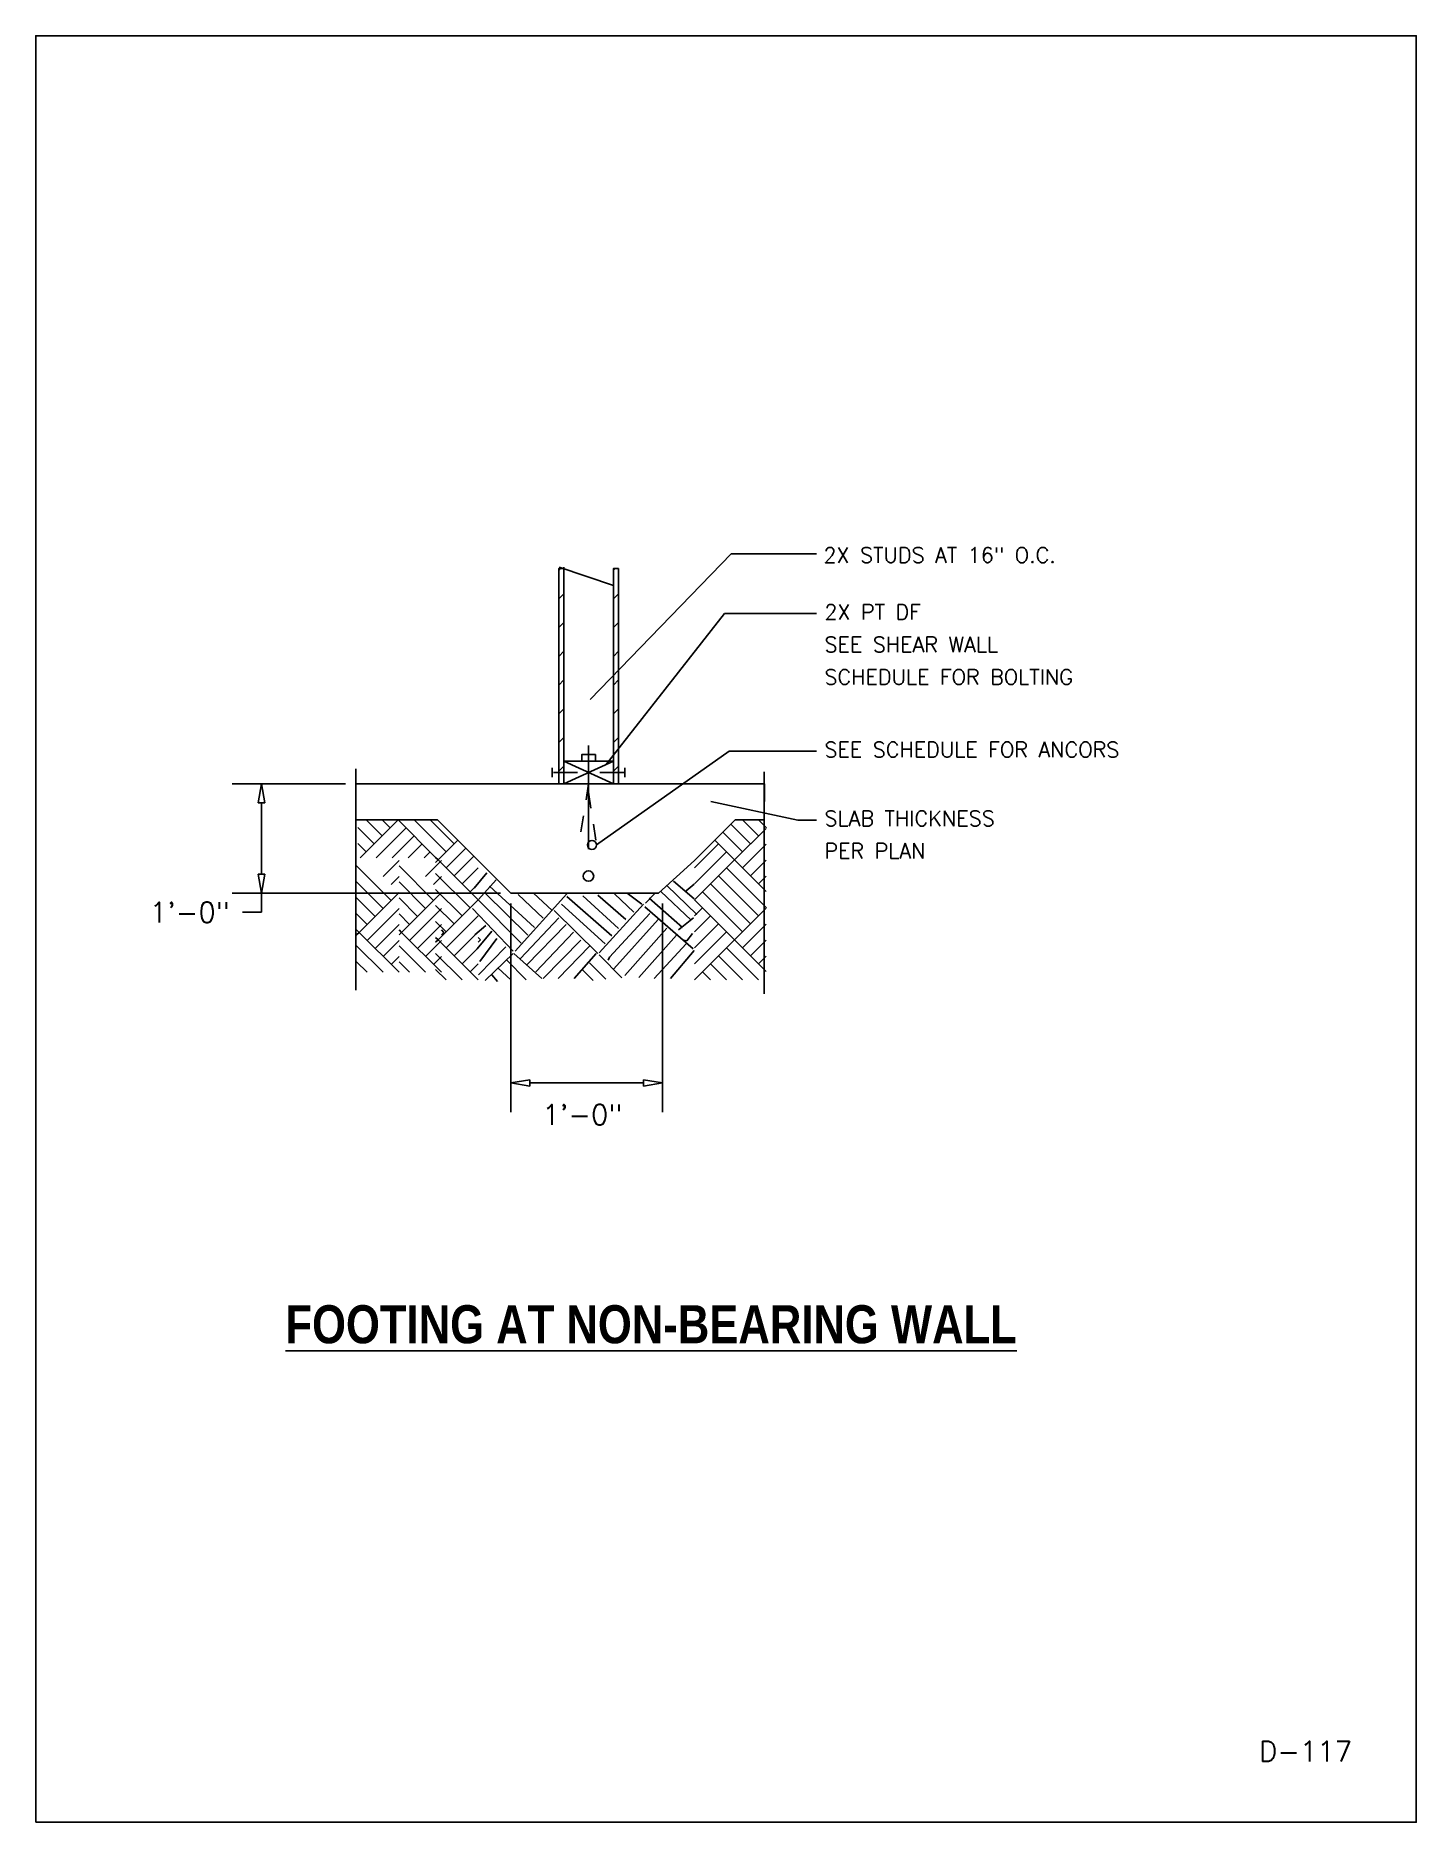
# Model space of a CAD drawing. Extents: x 0 to 8.5, y 0 to 11.
import ezdxf
from ezdxf.enums import TextEntityAlignment as Align

# ---------------------------------------------------------------- set-up
doc = ezdxf.new("R2010")
doc.units = 0
doc.header["$MEASUREMENT"] = 0
for name, pattern in [('A', [0]), ('ARROW', [0]), ('BREAK', [0.15748, 0.07874, 0.07874]), ('DEFAULT', [0]), ('DOTA', [0.039369, 0.013123, -0.013123, -0.013123]), ('PROF', [0]), ('R0IA', [0]), ('R2IA', [0])]:
    doc.linetypes.add(name, pattern=pattern)
doc.layers.get('0').update_dxf_attribs({"linetype": 'CONTINUOUS'})
doc.layers.get('Defpoints').update_dxf_attribs({"linetype": 'CONTINUOUS'})
doc.styles.add('DEFAULT', font='Simplex')
doc.styles.add('I100', font='Simplex')
doc.styles.get("Standard").update_dxf_attribs({"font": 'simplex.shx'})
doc.dimstyles.get("Standard").update_dxf_attribs({"dimtxt": 0.18, "dimasz": 0.18, "dimexe": 0.18, "dimexo": 0.0625, "dimgap": 0.09, "dimtad": 0, "dimtih": 1, "dimtoh": 1, "dimdec": 4, "dimzin": 0, "dimdsep": 46, "dimtxsty": 'Standard', "dimcen": 0.09, "dimadec": 0, "dimazin": 0, "dimtfac": 1, "dimtdec": 4, "dimtofl": 0, "dimtmove": 0, "dimatfit": 3, "dimfxl": 0, "dimtolj": 1, "dimtzin": 0, "dimarcsym": 0})

# ---------------------------------------------------------------- blocks, each defined once
blk = doc.blocks.new('_ClosedBlank')
at = {"color": 0, "linetype": 'Continuous', "lineweight": -2}
for p, q in [((-1, 0.167), (0, 0)), ((-1, 0.167), (-1, -0.167)), ((0, 0), (-1, -0.167))]:
    blk.add_line(p, q, dxfattribs=at)
blk = doc.blocks.new('*D15')
at = {"color": 0, "linetype": 'Continuous', "lineweight": -2}
for p, q in [((1.908, 6.394), (1.21, 6.394)), ((1.39, 6.276), (1.39, 5.838)), ((2.862, 5.721), (1.21, 5.721)), ((1.39, 5.721), (1.39, 5.603)), ((1.39, 5.603), (1.273, 5.603))]:
    blk.add_line(p, q, dxfattribs=at)
at = {"layer": 'Defpoints', "color": 0, "linetype": 'Continuous'}
for p in [(1.971, 6.394), (1.39, 5.721), (2.925, 5.721)]:
    blk.add_point(p, dxfattribs=at)
at = {"color": 0, "linetype": 'Continuous', "lineweight": -2, "xscale": 0.1171875, "yscale": 0.1171875, "zscale": 0.1171875}
for p, rotation in [((1.39, 6.394), 90), ((1.39, 5.721), 270)]:
    blk.add_blockref('_ClosedBlank', p, dxfattribs=dict(at, rotation=rotation))
at = {"color": 0, "linetype": 'Continuous', "insert": (0.948, 5.603), "char_height": 0.125, "attachment_point": 5}
blk.add_mtext('\\A1;1\'-0"', dxfattribs=at)
blk = doc.blocks.new('*D16')
at = {"color": 0, "linetype": 'Continuous', "lineweight": -2}
for p, q in [((2.925, 5.658), (2.925, 4.372)), ((3.859, 5.658), (3.859, 4.372)), ((3.042, 4.552), (3.742, 4.552))]:
    blk.add_line(p, q, dxfattribs=at)
at = {"layer": 'Defpoints', "color": 0, "linetype": 'Continuous'}
for p in [(2.925, 5.721), (3.859, 5.721), (3.859, 4.552)]:
    blk.add_point(p, dxfattribs=at)
at = {"color": 0, "linetype": 'Continuous', "lineweight": -2, "xscale": 0.1171875, "yscale": 0.1171875, "zscale": 0.1171875, "rotation": 180}
blk.add_blockref('_ClosedBlank', (2.925, 4.552), dxfattribs=at)
at = {"color": 0, "linetype": 'Continuous', "lineweight": -2, "xscale": 0.1171875, "yscale": 0.1171875, "zscale": 0.1171875}
blk.add_blockref('_ClosedBlank', (3.859, 4.552), dxfattribs=at)
at = {"color": 0, "linetype": 'Continuous', "insert": (3.365, 4.357), "char_height": 0.125, "attachment_point": 5}
blk.add_mtext('\\A1;1\'-0"', dxfattribs=at)

msp = doc.modelspace()

# ---------------------------------------------------------------- linework, layer by layer
at = {"linetype": 'DEFAULT'}
for p, q in [((3.22982, 7.71898), (3.21991, 7.70906)), ((3.56663, 7.71898), (3.55671, 7.70906)), ((3.25116, 7.56353), (3.21991, 7.53228)), ((3.58796, 7.56353), (3.55671, 7.53228)), ((3.25116, 7.38676), (3.21991, 7.35551)), ((3.58796, 7.38676), (3.55671, 7.35551)), ((3.25116, 7.20998), (3.21991, 7.17873)), ((3.58796, 7.20998), (3.55671, 7.17873)), ((3.25116, 7.0332), (3.21991, 7.00195)), ((3.58796, 7.0332), (3.55671, 7.00195)), ((3.25116, 6.85643), (3.21991, 6.82518)), ((3.58796, 6.85643), (3.55671, 6.82518)), ((3.25116, 6.67965), (3.21991, 6.6484)), ((3.40393, 6.62977), (3.40393, 5.99088)), ((3.58796, 6.67965), (3.55671, 6.6484)), ((3.18, 6.49201), (3.18, 6.43552)), ((3.25116, 6.50287), (3.21991, 6.47162)), ((3.58796, 6.50287), (3.55671, 6.47162)), ((3.62787, 6.49201), (3.62787, 6.43552)), ((3.18706, 6.46376), (3.33533, 6.46376)), ((3.62081, 6.46376), (3.47254, 6.46376))]:
    msp.add_line(p, q, dxfattribs=at)
at = {"linetype": 'BREAK'}
for p, q in [((3.55671, 7.61465), (3.22338, 7.72762)), ((1.97073, 6.48547), (1.97073, 5.76957)), ((4.48479, 6.46836), (4.48479, 5.10023))]:
    msp.add_line(p, q, dxfattribs=at)
at = {"linetype": 'A'}
for p, q in [((3.25116, 6.53255), (3.25116, 7.72762)), ((3.55671, 6.53255), (3.55671, 7.61465)), ((3.25116, 6.53255), (3.55671, 6.39366)), ((3.55671, 6.53255), (3.25116, 6.39366)), ((1.99802, 5.93821), (2.23125, 6.17144)), ((2.13282, 6.07302), (2.0344, 6.17144)), ((2.18204, 6.12223), (2.13282, 6.17144)), ((2.32968, 6.17144), (2.52653, 5.97459)), ((2.42811, 6.17144), (2.57574, 6.0238)), ((4.45041, 6.07301), (4.35199, 6.17144)), ((4.49962, 6.12223), (4.45041, 6.17144)), ((2.08361, 6.02381), (1.98327, 6.12415)), ((2.09645, 5.93821), (2.28046, 6.12223)), ((2.19487, 5.93821), (2.32968, 6.07301)), ((4.35199, 5.97459), (4.23092, 6.09565)), ((4.4012, 6.0238), (4.28014, 6.14486)), ((4.30278, 5.92538), (4.49722, 6.11982)), ((2.0344, 5.97459), (1.98327, 6.02572)), ((2.2933, 5.93821), (2.37889, 6.0238)), ((2.39172, 5.93821), (2.4281, 5.97459)), ((2.47731, 5.92538), (2.59838, 6.04644)), ((2.52653, 5.87617), (2.64759, 5.99723)), ((2.57574, 5.82696), (2.6968, 5.94802)), ((4.05671, 5.87617), (4.20435, 6.0238)), ((4.05671, 5.77774), (4.25356, 5.97459)), ((4.30277, 5.92538), (4.18171, 6.04644)), ((4.35199, 5.87617), (4.49722, 6.02139)), ((2.18761, 5.6761), (1.97556, 5.88815)), ((2.1384, 5.82374), (2.23682, 5.92217)), ((2.44886, 5.6761), (2.23682, 5.88815)), ((2.39966, 5.82374), (2.49808, 5.92217)), ((2.46211, 5.91018), (2.47731, 5.92537)), ((2.67416, 5.6301), (2.46211, 5.84215)), ((2.72337, 5.67931), (2.47731, 5.92537)), ((2.62495, 5.77774), (2.72337, 5.87616)), ((4.05671, 5.67931), (4.30277, 5.92538)), ((4.25356, 5.87616), (4.49962, 5.6301)), ((4.30277, 5.92538), (4.49722, 5.73093)), ((4.4012, 5.82695), (4.49722, 5.92297)), ((2.13839, 5.62689), (1.97556, 5.78972)), ((2.23682, 5.72531), (1.99076, 5.47925)), ((2.18761, 5.77453), (2.23682, 5.82374)), ((2.39965, 5.62689), (2.23682, 5.78972)), ((2.49808, 5.72531), (2.25202, 5.47925)), ((2.44887, 5.77453), (2.49808, 5.82374)), ((2.62495, 5.58089), (2.46211, 5.74372)), ((2.67417, 5.72853), (2.72337, 5.77774)), ((4.10592, 5.72852), (4.35199, 5.48247)), ((4.15514, 5.77774), (4.4012, 5.53168)), ((4.20435, 5.82695), (4.45041, 5.58089)), ((4.45041, 5.77774), (4.49722, 5.82455)), ((2.08918, 5.57768), (1.97556, 5.6913)), ((2.23682, 5.62689), (2.03997, 5.43004)), ((2.35044, 5.57768), (2.23682, 5.6913)), ((2.49808, 5.62689), (2.30123, 5.43004)), ((2.57574, 5.53167), (2.46211, 5.6453)), ((2.72337, 5.67931), (2.47731, 5.43325)), ((4.05671, 5.67931), (4.30277, 5.43325)), ((4.10592, 5.6301), (4.05671, 5.58089)), ((4.30277, 5.43325), (4.49722, 5.62769)), ((2.03997, 5.52846), (1.97556, 5.59287)), ((2.23682, 5.52846), (2.08918, 5.38083)), ((2.30123, 5.52846), (2.23682, 5.59287)), ((2.49808, 5.52846), (2.35044, 5.38083)), ((2.52652, 5.48246), (2.46211, 5.54687)), ((2.72337, 5.58088), (2.52653, 5.38404)), ((4.15514, 5.58089), (4.05671, 5.48247)), ((4.20435, 5.53168), (4.05671, 5.38404)), ((4.35199, 5.38404), (4.49722, 5.52927)), ((1.99075, 5.47925), (1.97556, 5.49445)), ((1.97556, 5.46405), (1.99075, 5.47925)), ((1.97556, 5.39603), (2.13839, 5.23319)), ((1.99076, 5.47925), (2.23682, 5.23319)), ((2.23682, 5.43004), (2.13839, 5.33161)), ((2.25201, 5.47925), (2.23682, 5.49445)), ((2.25201, 5.47925), (2.23682, 5.49445)), ((2.23682, 5.46405), (2.25201, 5.47925)), ((2.23682, 5.46405), (2.25201, 5.47925)), ((2.23682, 5.39603), (2.39965, 5.23319)), ((2.25202, 5.47925), (2.49808, 5.23319)), ((2.49808, 5.43004), (2.39965, 5.33161)), ((2.47731, 5.43325), (2.46211, 5.44845)), ((2.46211, 5.41805), (2.47731, 5.43325)), ((2.47731, 5.43325), (2.72337, 5.18719)), ((2.51327, 5.47925), (2.49808, 5.49445)), ((2.49808, 5.46405), (2.51327, 5.47925)), ((2.72337, 5.48246), (2.57574, 5.33482)), ((2.73857, 5.43325), (2.72337, 5.44845)), ((2.72337, 5.41805), (2.73857, 5.43325)), ((4.25356, 5.48246), (4.05671, 5.28562)), ((4.30277, 5.43325), (4.05671, 5.18719)), ((4.49722, 5.23881), (4.30277, 5.43325)), ((4.4012, 5.33483), (4.49722, 5.43085)), ((1.97556, 5.2976), (2.03997, 5.23319)), ((2.23682, 5.33161), (2.18761, 5.2824)), ((2.23682, 5.2976), (2.30123, 5.23319)), ((2.49808, 5.33161), (2.44886, 5.2824)), ((2.46211, 5.35002), (2.62495, 5.18719)), ((2.72337, 5.38403), (2.62495, 5.28561)), ((2.72337, 5.28561), (2.67416, 5.2364)), ((4.25356, 5.18719), (4.15514, 5.28562)), ((4.35198, 5.18719), (4.20435, 5.33483)), ((4.45041, 5.18719), (4.25356, 5.38404)), ((4.45041, 5.28562), (4.49722, 5.33242)), ((2.46211, 5.2516), (2.52652, 5.18719)), ((4.15513, 5.18719), (4.10592, 5.2364))]:
    msp.add_line(p, q, dxfattribs=at)
at = {"linetype": 'R0IA'}
for p, q in [((3.23727, 6.39366), (1.97073, 6.39366)), ((4.48722, 6.39366), (3.54282, 6.39366))]:
    msp.add_line(p, q, dxfattribs=at)
at = {"linetype": 'DOTA'}
for p, q in [((3.40393, 6.39366), (3.34605, 6.02915)), ((3.40393, 6.34288), (3.45232, 6.01772))]:
    msp.add_line(p, q, dxfattribs=at)
at = {"linetype": 'Continuous'}
for p, q in [((4.48479, 6.17144), (4.48722, 6.39366)), ((1.97073, 6.17144), (2.47338, 6.17144)), ((2.47338, 6.17144), (2.72338, 5.92144)), ((4.05671, 5.92144), (4.30671, 6.17144)), ((4.30671, 6.17144), (4.48479, 6.17144)), ((2.6968, 5.94802), (2.92452, 5.72056)), ((2.77672, 5.84493), (2.69892, 5.75165)), ((3.83471, 5.72056), (4.05671, 5.92144)), ((1.97073, 5.76957), (1.97073, 5.12409)), ((2.83494, 5.80221), (2.72612, 5.68223)), ((2.79367, 5.76471), (3.07133, 5.50976)), ((2.92452, 5.72056), (3.83471, 5.72056)), ((3.84805, 5.73097), (4.03566, 5.55475)), ((3.88557, 5.76846), (4.06943, 5.58849)), ((4.05442, 5.68598), (3.92685, 5.79471)), ((4.05442, 5.77596), (4.00565, 5.73472)), ((2.6886, 5.62599), (2.94, 5.36353)), ((2.72612, 5.67848), (2.98878, 5.41227)), ((2.7674, 5.71972), (3.03006, 5.46102)), ((3.2702, 5.71597), (2.95126, 5.36353)), ((2.97002, 5.71222), (3.12386, 5.566)), ((3.06383, 5.71972), (3.18015, 5.61474)), ((3.1914, 5.61474), (3.46157, 5.34853)), ((3.23643, 5.65223), (3.50659, 5.40852)), ((3.2702, 5.70098), (3.54787, 5.45727)), ((3.36776, 5.70473), (3.58914, 5.50226)), ((3.46157, 5.70847), (3.63417, 5.5585)), ((3.46907, 5.35228), (3.74299, 5.65223)), ((3.56288, 5.71597), (3.68295, 5.60349)), ((3.73173, 5.65223), (3.64168, 5.71972)), ((3.75049, 5.63724), (4.04692, 5.37853)), ((3.75424, 5.65973), (3.81053, 5.71597)), ((3.77676, 5.68973), (3.98313, 5.50976)), ((2.77115, 5.52101), (2.70361, 5.46477)), ((2.98503, 5.31854), (3.22142, 5.56975)), ((3.02255, 5.2773), (3.26645, 5.5285)), ((3.78051, 5.59599), (3.53286, 5.32604)), ((3.83304, 5.5585), (3.55913, 5.2548)), ((3.88557, 5.50601), (3.62667, 5.21356)), ((4.05067, 5.56975), (3.95687, 5.49476)), ((2.80867, 5.48726), (2.71862, 5.37853)), ((2.83869, 5.44227), (2.73363, 5.29979)), ((3.07884, 5.23605), (3.31148, 5.47976)), ((3.12386, 5.19481), (3.3565, 5.43102)), ((3.21767, 5.19481), (3.40904, 5.39353)), ((3.94561, 5.46102), (3.71297, 5.20231)), ((4.00565, 5.40852), (3.80678, 5.19481)), ((4.0094, 5.42727), (3.99064, 5.43102)), ((4.04317, 5.47226), (4.0094, 5.42727)), ((2.89498, 5.38978), (2.72612, 5.21731)), ((2.94, 5.34853), (2.7674, 5.18356)), ((2.89873, 5.31104), (3.0188, 5.18731)), ((2.94376, 5.34853), (3.11636, 5.19481)), ((3.31523, 5.19481), (3.45031, 5.34853)), ((3.40904, 5.29229), (3.51035, 5.19106)), ((3.46907, 5.34104), (3.60791, 5.19856)), ((3.53286, 5.32604), (3.52536, 5.30729)), ((4.05442, 5.36728), (3.90809, 5.19481)), ((2.80867, 5.21731), (2.84244, 5.17606)), ((2.8462, 5.25855), (2.92499, 5.18731)), ((3.36776, 5.2473), (3.43155, 5.18356))]:
    msp.add_line(p, q, dxfattribs=at)
msp.add_lwpolyline([(0, 0), (8.5, 0), (8.5, 11), (0, 11)], close=True, dxfattribs=at)
at = {"linetype": 'ARROW'}
for points in [[(4.80627, 7.81005), (4.28196, 7.81005), (3.41407, 6.91279)], [(4.80627, 7.442), (4.24142, 7.442), (3.50991, 6.51128)], [(4.80627, 6.59473), (4.26966, 6.59473), (3.45232, 6.01772)], [(4.80627, 6.17109), (4.6933, 6.17109), (4.15669, 6.28406)]]:
    msp.add_lwpolyline(points, dxfattribs=at)
at = {"linetype": 'DEFAULT'}
for points in [[(3.21991, 6.39366), (3.25116, 6.39366), (3.25116, 7.71898), (3.21991, 7.71898)], [(3.55671, 6.39366), (3.58796, 6.39366), (3.58796, 7.71898), (3.55671, 7.71898)]]:
    msp.add_lwpolyline(points, close=True, dxfattribs=at)
at = {"linetype": 'A'}
for points in [[(3.22338, 6.39366), (3.25116, 6.39366), (3.25116, 7.72762)], [(2.23125, 6.17144), (2.46211, 5.94058), (2.47731, 5.92538)]]:
    msp.add_lwpolyline(points, dxfattribs=at)
at = {"linetype": 'PROF'}
msp.add_lwpolyline([(3.55671, 6.39366), (3.55671, 6.53255), (3.25116, 6.53255), (3.25116, 6.39366)], close=True, dxfattribs=at)
at = {"linetype": 'A'}
msp.add_lwpolyline([(3.36227, 6.53255), (3.4456, 6.53255), (3.4456, 6.57421), (3.36227, 6.57421)], close=True, dxfattribs=at)
at = {"linetype": 'R2IA'}
msp.add_lwpolyline([(3.39677, 6.01772, 1), (3.45232, 6.01772, 1)], format="xyb", close=True, dxfattribs=at)
at = {"linetype": 'Continuous'}
msp.add_circle((3.40318, 5.82609), 0.03211, dxfattribs=at)

# ---------------------------------------------------------------- texts
for s, style, p in [('2X STUDS AT 16" O.C.', 'DEFAULT', (4.85042, 7.75549)), ('2X PT DF', 'I100', (4.85588, 7.40498)), ('SEE SHEAR WALL', 'I100', (4.85647, 7.20497)), ('SCHEDULE FOR BOLTING', 'I100', (4.85588, 7.00498)), ('SEE SCHEDULE FOR ANCORS', 'I100', (4.85607, 6.5577)), ('SLAB THICKNESS', 'I100', (4.85647, 6.13406)), ('PER PLAN', 'I100', (4.85588, 5.93406))]:
    msp.add_text(s, height=0.09375, dxfattribs=dict(style=style)).set_placement(p)
msp.add_text('D-117', height=0.125, dxfattribs=at).set_placement((8.10481, 0.37478), align=Align.RIGHT)
at = {"linetype": 'Continuous', "insert": (1.53728, 3.18358), "char_height": 0.234375, "width": 6.6445312, "attachment_point": 1}
msp.add_mtext('{\\fTechnicBold|b0|i0|c2|p2;\\LFOOTING AT NON-BEARING WALL}', dxfattribs=at)

# ---------------------------------------------------------------- dimensions: what is measured, and where the dimension line sits
at = {"linetype": 'Continuous'}
dim = msp.add_linear_dim(base=(1.38985, 5.72056), p1=(1.97073, 6.39366), p2=(2.92452, 5.72056), angle=90, text='1\'-0"', dimstyle='Standard', override={"dimtxt": 0.125, "dimasz": 0.117188, "dimblk1": 'ClosedBlank', "dimblk2": 'ClosedBlank', "dimsah": 1}, dxfattribs=at)
dim.commit()
dim.dimension.update_dxf_attribs({"geometry": '*D15', "text_midpoint": (0.94755, 5.60337)})
dim = msp.add_linear_dim(base=(3.85914, 4.55226), p1=(2.92452, 5.72056), p2=(3.85914, 5.72056), text='1\'-0"', dimstyle='Standard', override={"dimtxt": 0.125, "dimasz": 0.117188, "dimblk1": 'ClosedBlank', "dimblk2": 'ClosedBlank', "dimsah": 1, "dimtmove": 2}, dxfattribs=at)
dim.commit()
dim.dimension.update_dxf_attribs({"geometry": '*D16', "text_midpoint": (3.36501, 4.35661), "dimtype": 160})

doc.saveas('drawing.dxf')
